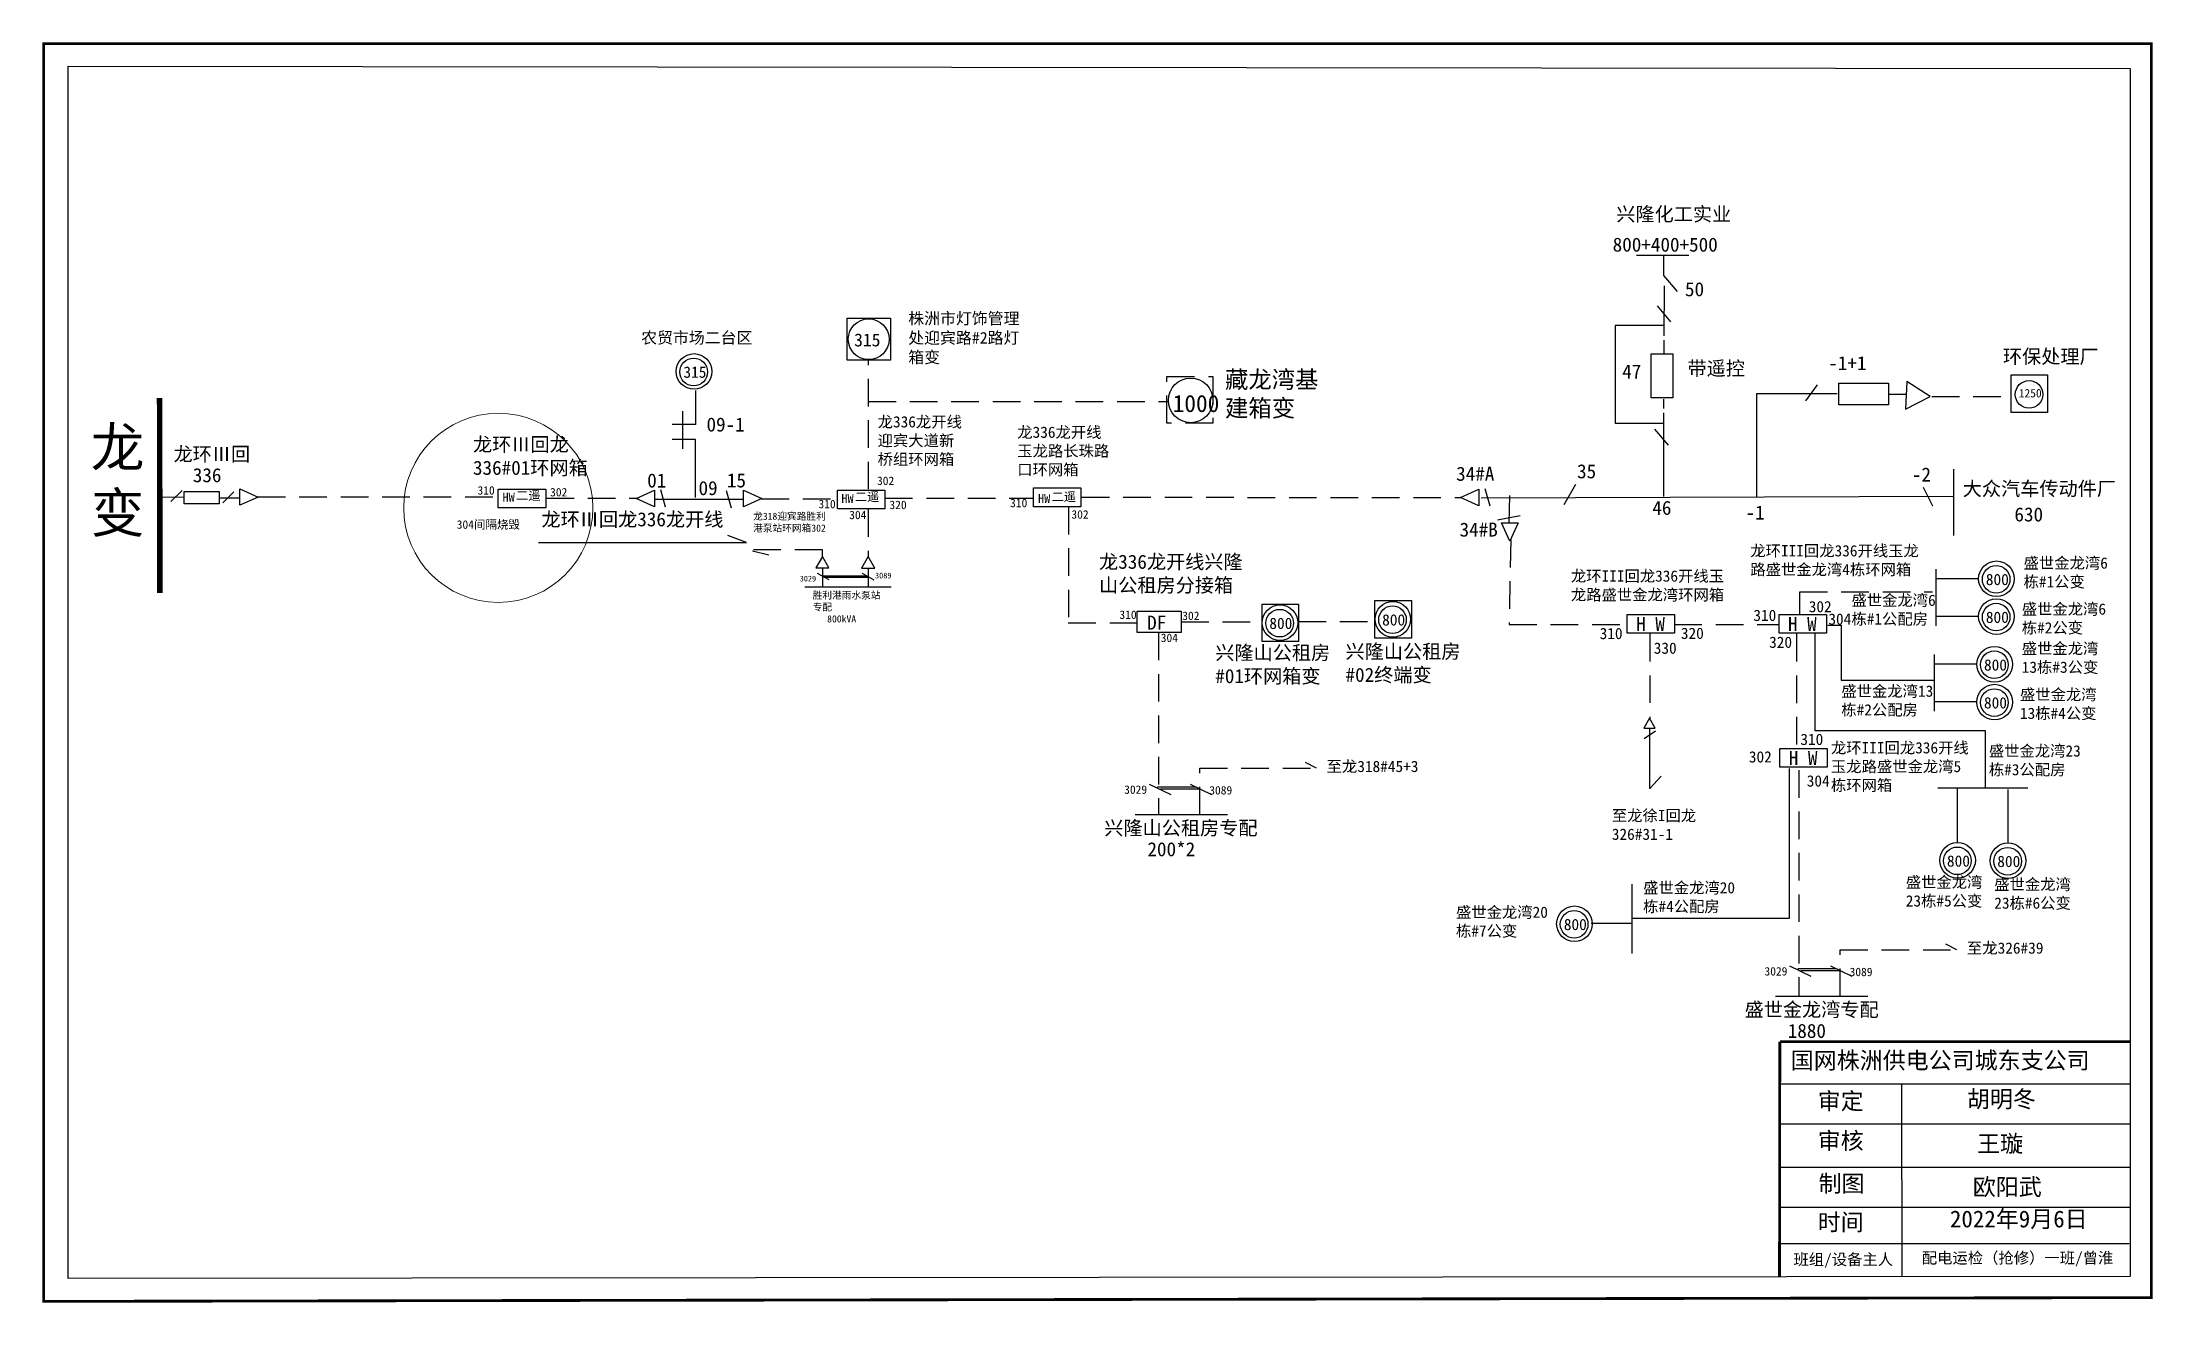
# Model space of a CAD drawing. Extents: x 512 to 888, y -4 to 221.
import ezdxf

# ---------------------------------------------------------------- set-up
doc = ezdxf.new("R2010")
doc.units = 0
doc.header["$LTSCALE"] = 0.774411
doc.linetypes.add('DASHED2', pattern=[9.525, 6.35, -3.175])
doc.layers.get('0').update_dxf_attribs({"linetype": 'CONTINUOUS'})
doc.styles.add('hztxt_txtstyle_0.00_0_0', font='', dxfattribs={"bigfont": 'hztxt.shx'})
doc.styles.add('hztxt_txtstyle_1.99_0_0', font='', dxfattribs={"height": 1.9941, "bigfont": 'hztxt.shx'})
doc.styles.get("Standard").update_dxf_attribs({"font": '', "height": 2.5})
doc.styles.add('字体', font='simkai_0.ttf', dxfattribs={"height": 2.5})
doc.styles.add('宋体_txtstyle_1.50_0_0', font='SIMSUN.TTC', dxfattribs={"height": 1.5})
doc.styles.add('宋体_txtstyle_200.00_0_0200', font='SIMSUN.TTC', dxfattribs={"height": 200})
doc.styles.add('宋体_txtstyle_3.00_0_0', font='SIMSUN.TTC', dxfattribs={"height": 3})
doc.styles.get('hztxt_txtstyle_0.00_0_0').set_extended_font_data('hztxt')
doc.styles.get('hztxt_txtstyle_1.99_0_0').set_extended_font_data('hztxt')
doc.styles.get('Standard').set_extended_font_data('SimSun')

msp = doc.modelspace()

# ---------------------------------------------------------------- linework, layer by layer
at = {"color": 0, "linetype": 'Continuous'}
for p, q in [((795.64, 182.7), (804.94, 182.7)), ((800.49, 179.07), (800.49, 182.7)), ((802.92, 176.24), (800.49, 179.07)), ((800.58, 168.35), (800.65, 177.26)), ((801.78, 170.84), (799.36, 173.67)), ((800.54, 170.19), (791.83, 170.19)), ((791.83, 170.19), (791.83, 152.79)), ((800.56, 165.11), (800.58, 167.56)), ((800.49, 155.43), (800.49, 157.06)), ((800.5, 139.75), (800.49, 154.64)), ((791.83, 152.79), (800.54, 152.79)), ((801.31, 148.88), (798.89, 151.7)), ((852.07, 144.57), (852.07, 132.79)), ((543.38, 139.5), (547.05, 139.5)), ((620.93, 139.26), (636.61, 139.26)), ((633.63, 140.79), (634.5, 137.71)), ((636.67, 140.85), (639.95, 139.36)), ((636.67, 137.89), (636.67, 140.85)), ((639.95, 139.36), (636.68, 137.9)), ((764.31, 139.56), (767.58, 141.02)), ((767.59, 138.07), (764.31, 139.56)), ((767.59, 141.03), (767.59, 138.07)), ((768, 139.5), (852.06, 139.8)), ((768.65, 141.16), (769.51, 138.08)), ((772.98, 134.91), (773.11, 139.9)), ((784.78, 141.87), (782.69, 138.26)), ((846.69, 141.42), (848.32, 138.09)), ((770.88, 135.57), (774.95, 136.36)), ((600.22, 131.56), (637.2, 131.56)), ((637.2, 131.56), (633.93, 132.77)), ((771.6, 135.04), (774.56, 135.04)), ((773.07, 131.77), (771.61, 135.03)), ((774.56, 135.04), (773.07, 131.77)), ((738.66, 91.37), (736.71, 92.35)), ((717.22, 87.96), (710.36, 87.96)), ((717.8, 87.59), (710.94, 87.59)), ((852.64, 59.03), (850.68, 60.01)), ((831.19, 55.62), (824.33, 55.62)), ((831.77, 55.25), (824.91, 55.25))]:
    msp.add_line(p, q, dxfattribs=at)
at = {"linetype": 'DASHED2'}
for p, q in [((658.93, 141.01), (658.93, 163.98)), ((658.93, 156.64), (712.37, 156.64)), ((848.19, 157.53), (862.17, 157.53)), ((550.25, 139.66), (592.94, 139.66)), ((601.62, 139.46), (617.95, 139.46)), ((638.31, 130.06), (641.2, 129.32)), ((824.72, 118.86), (824.72, 122.78)), ((824.72, 122.78), (848.34, 122.78)), ((797.99, 115.26), (797.99, 100.24)), ((799.01, 97.97), (796.98, 96.59)), ((798.03, 87.73), (800.03, 89.92))]:
    msp.add_line(p, q, dxfattribs=at)
for p, q in [((628.21, 152.57), (628.21, 158.63)), ((827.81, 159.61), (825.73, 156.79)), ((840.6, 157.98), (843.58, 157.98)), ((625.9, 148.2), (625.9, 154.92)), ((628.21, 152.57), (624, 152.57)), ((628.15, 149.91), (624, 149.91)), ((628.14, 139.55), (628.14, 149.86)), ((848.94, 126.81), (848.94, 116.73)), ((849.03, 125.15), (856.35, 125.15)), ((829.68, 116.83), (832.08, 116.83)), ((832.08, 116.83), (832.08, 107.02)), ((849.03, 118.42), (856.35, 118.42)), ((827.38, 115.26), (827.38, 98.06)), ((848.61, 111.59), (848.61, 101.5)), ((848.7, 109.93), (856.02, 109.93)), ((832.08, 107.02), (848.5, 107.02)), ((848.7, 103.2), (856.02, 103.2)), ((797.94, 98.44), (797.94, 87.7)), ((827.38, 98.06), (857.68, 98.06)), ((857.68, 98.06), (857.68, 88)), ((822.79, 91.29), (822.79, 64.61)), ((849.28, 87.85), (865.28, 87.85)), ((852.72, 87.73), (852.72, 78.17)), ((861.72, 87.57), (861.72, 78.01)), ((794.89, 58.38), (794.89, 70.68)), ((822.79, 64.61), (794.89, 64.61)), ((787.59, 63.77), (794.91, 63.77))]:
    msp.add_line(p, q)
at = {"linetype": 'ByBlock'}
for p, q in [((817.05, 139.7), (817.05, 158.08)), ((817.05, 158.08), (831.36, 158.08))]:
    msp.add_line(p, q, dxfattribs=at)
at = {"linetype": 'Continuous'}
for p, q in [((537.1, 139.55), (533.15, 139.6)), ((534.78, 138.83), (536.76, 140.81)), ((544.01, 138.59), (545.99, 140.57)), ((547.03, 141.12), (550.31, 139.64)), ((547.03, 138.17), (547.03, 141.12)), ((550.31, 139.64), (547.04, 138.18)), ((617.58, 139.39), (620.85, 140.85)), ((620.86, 137.91), (617.58, 139.39)), ((620.86, 140.86), (620.86, 137.91)), ((621.92, 140.99), (622.78, 137.91)), ((821.19, 35.15), (883.55, 35.15)), ((842.83, 35.14), (842.86, 0.79)), ((821.19, 28.04), (883.55, 28.04)), ((821.19, 20.29), (883.55, 20.29)), ((821.19, 13.19), (883.55, 13.19)), ((820.99, 6.72), (883.36, 6.72))]:
    msp.add_line(p, q, dxfattribs=at)
at = {"color": 0, "linetype": 'DASHED2'}
for p, q in [((639.88, 139.32), (653.39, 139.32)), ((661.88, 139.44), (688.11, 139.44)), ((696.91, 139.6), (764.31, 139.56)), ((694.52, 137.89), (694.52, 117.35)), ((773.25, 132.03), (772.98, 116.95)), ((706.79, 117.15), (694.46, 117.15)), ((714.6, 117.41), (729.02, 117.41)), ((735.49, 117.45), (749.13, 117.45)), ((772.98, 116.95), (793.98, 116.95)), ((802.37, 116.95), (821.01, 116.95)), ((710.54, 115.5), (710.54, 83.01)), ((824.15, 115.25), (824.15, 95.05)), ((717.92, 83.09), (717.92, 91.37)), ((717.92, 91.37), (738.66, 91.37)), ((824.51, 91.02), (824.51, 50.67)), ((831.89, 50.75), (831.89, 59.03)), ((831.89, 59.03), (852.64, 59.03))]:
    msp.add_line(p, q, dxfattribs=at)
at = {"color": 0}
for p, q in [((708.9, 88.5), (712.73, 86.68)), ((716.19, 88.5), (720.02, 86.68)), ((722.84, 83.06), (706.41, 83.06)), ((822.87, 56.16), (826.7, 54.34)), ((830.16, 56.16), (833.99, 54.34)), ((836.81, 50.72), (820.38, 50.72))]:
    msp.add_line(p, q, dxfattribs=at)
at = {"linetype": 'Continuous', "const_width": 0.5}
msp.add_lwpolyline([(512.12, 220.38), (887.29, 220.37), (887.29, -2.91), (512.12, -3.59)], close=True, dxfattribs=at)
at = {"linetype": 'Continuous'}
for points in [[(516.48, 216.33), (883.54, 215.94), (883.54, 0.84), (516.48, 0.46)], [(655.14, 171.48), (662.87, 171.48), (662.87, 164.01), (655.14, 164.01)], [(543.39, 138.41), (537.14, 138.41), (537.14, 140.63), (543.39, 140.63)]]:
    msp.add_lwpolyline(points, close=True, dxfattribs=at)
at = {"color": 0, "linetype": 'Continuous'}
for points in [[(798.27, 165.11), (802.09, 165.11), (802.09, 157.3), (798.27, 157.3)], [(862.32, 161.37), (868.81, 161.37), (868.81, 154.71), (862.32, 154.71)], [(593.05, 141.05), (601.5, 141.05), (601.5, 137.71), (593.05, 137.71)], [(653.42, 140.88), (661.87, 140.88), (661.87, 137.54), (653.42, 137.54)], [(688.31, 141.25), (696.76, 141.25), (696.76, 137.92), (688.31, 137.92)], [(729, 120.58), (735.49, 120.58), (735.49, 113.91), (729, 113.91)], [(749.09, 121.19), (755.57, 121.19), (755.57, 114.53), (749.09, 114.53)], [(706.79, 115.5), (706.79, 119.32), (714.6, 119.32), (714.6, 115.5)], [(793.98, 118.75), (802.43, 118.75), (802.43, 115.41), (793.98, 115.41)], [(821.01, 118.75), (829.46, 118.75), (829.46, 115.41), (821.01, 115.41)], [(821.14, 94.89), (829.59, 94.89), (829.59, 91.55), (821.14, 91.55)]]:
    msp.add_lwpolyline(points, close=True, dxfattribs=at)
at = {"linetype": 'Continuous'}
for points, const_width in [([(532.79, 122.56), (532.77, 157.3)], 1), ([(821.15, 42.65), (821.1, 0.77)], 0.5), ([(821.19, 42.65), (883.55, 42.65)], 0.5)]:
    msp.add_lwpolyline(points, dxfattribs=dict(at, const_width=const_width))
at = {"linetype": 'DASHED2'}
for points in [[(712.06, 161.09), (720.26, 161.09), (720.26, 152.8), (712.06, 152.8)], [(797.94, 100.26), (796.94, 98.5), (798.97, 98.51)]]:
    msp.add_lwpolyline(points, close=True, dxfattribs=at)
for points in [[(831.66, 159.91), (840.52, 159.91), (840.52, 156.05), (831.66, 156.05)], [(847.89, 157.53), (843.78, 160.2), (843.52, 155.31)]]:
    msp.add_lwpolyline(points, close=True)
at = {"color": 7, "linetype": 'DASHED2'}
for points in [[(658.89, 137.44), (658.89, 129.02)], [(650.74, 129.03), (650.74, 130.24), (638.14, 130.24)]]:
    msp.add_lwpolyline(points, dxfattribs=at)
at = {"color": 7, "linetype": 'Continuous'}
for points in [[(650.73, 129.06), (649.55, 127.02), (651.91, 127.02)], [(658.89, 129.02), (657.71, 126.99), (660.06, 126.99)]]:
    msp.add_lwpolyline(points, close=True, dxfattribs=at)
for points in [[(649.81, 126.07), (651.91, 124.93)], [(650.77, 125.62), (658.65, 125.62)], [(650.78, 126.98), (650.78, 123.58)], [(651.06, 125.39), (658.91, 125.39)], [(657.8, 126.06), (659.9, 124.92)], [(658.89, 126.99), (658.89, 123.59)], [(662.99, 123.59), (647.61, 123.59)]]:
    msp.add_lwpolyline(points, dxfattribs=at)
at = {"linetype": 'Continuous'}
msp.add_circle((658.98, 167.73), 3.63, dxfattribs=at)
at = {"color": 0, "linetype": 'Continuous'}
for centre, radius in [((627.89, 162), 3.17), ((627.83, 161.91), 2.46), ((865.52, 157.91), 2.46), ((859.71, 125.08), 3.17), ((859.66, 124.99), 2.46), ((732.18, 117.26), 3.17), ((752.27, 117.87), 3.17), ((752.21, 117.79), 2.46), ((859.71, 118.35), 3.17), ((859.66, 118.26), 2.46), ((732.13, 117.18), 2.46), ((859.38, 109.85), 3.17), ((859.33, 109.77), 2.46), ((859.38, 103.12), 3.17), ((859.33, 103.04), 2.46), ((852.79, 74.95), 3.17), ((852.74, 74.86), 2.46), ((861.76, 74.88), 3.17), ((861.7, 74.79), 2.46), ((784.6, 63.65), 3.17), ((784.54, 63.56), 2.46)]:
    msp.add_circle(centre, radius, dxfattribs=at)
msp.add_circle((716.29, 156.84), 3.97)
at = {"color": 12, "linetype": 'Continuous', "lineweight": 0, "ltscale": 0.879528, "true_color": 0xc00000}
msp.add_circle((593.05, 137.71), 16.84, dxfattribs=at)

# ---------------------------------------------------------------- texts
at = {"color": 0, "linetype": 'Continuous', "char_height": 2.5, "attachment_point": 1, "style": '字体'}
for s, insert, width in [('兴隆化工实业', (792.04, 191.27), 21.1253), ('带遥控', (804.72, 163.81), 11.6369), ('{\\fSimSun|b0|i0|c134|p2;龙}336{\\fSimSun|b0|i0|c134|p2;龙开线兴隆山公租房分接箱}', (699.98, 129.36), 28.3363), ('兴隆山公租房\\P#01环网箱变', (720.67, 113.17), 33.5656), ('兴隆山公租房\\P#02终端变', (743.85, 113.39), 33.5656), ('兴隆山公租房专配', (700.91, 81.96), 33.5656), ('200*2', (708.59, 78.17), 33.5656), ('盛世金龙湾专配', (814.88, 49.62), 33.5656), ('1880', (822.56, 45.83), 33.5656)]:
    msp.add_mtext(s, dxfattribs=dict(at, insert=insert, width=width))
at = {"color": 0, "linetype": 'Continuous', "attachment_point": 1}
for s, insert, char_height, width in [('800+400+500', (791.4, 185.83), 2.5, 5.6554), ('50', (804.27, 177.89), 2.5, 5.6554), ('环保处理厂', (860.86, 165.92), 2.5, 19.041), ('315', (626, 162.88), 2.006, 9.454), ('47', (793.1, 163.24), 2.5, 5.6554), ('-1+1', (829.78, 164.73), 2.5, 5.6554), ('1250', (863.68, 158.88), 1.5, 9.454), ('09-1', (630.11, 153.8), 2.5, 5.6554), ('15', (633.74, 143.85), 2.5, 5.6554), ('34#A', (763.54, 145.03), 2.5, 5.6554), ('35', (785.06, 145.47), 2.5, 5.6554), ('-2', (844.66, 144.89), 2.5, 5.6554), ('09', (628.69, 142.48), 2.5, 5.6554), ('46', (798.46, 138.96), 2.5, 5.6554), ('-1', (815.05, 138.12), 2.5, 5.6554), ('34#B', (764.15, 135.09), 2.5, 5.6554), ('龙环III回龙336开线玉龙路盛世金龙湾4栋环网箱', (815.9, 131.07), 2, 31.5031), ('盛世金龙湾6栋#1公变', (864.54, 128.89), 2, 15.9849), ('龙环III回龙336开线玉龙路盛世金龙湾环网箱', (783.96, 126.57), 2, 28.6166), ('800', (857.82, 125.96), 2.006, 9.454), ('302', (826.3, 121.12), 2, 5.6554), ('盛世金龙湾6栋#1公配房', (833.9, 122.26), 2, 15.9849), ('盛世金龙湾6栋#2公变', (864.22, 120.69), 2, 15.9849), ('310', (703.6, 119.43), 1.5, 5.6554), ('DF', (708.54, 118.52), 2.5, 5.6554), ('302', (714.79, 119.24), 1.5, 5.6554), ('800', (730.29, 118.15), 2.006, 9.454), ('800', (750.37, 118.76), 2.006, 9.454), ('310', (816.44, 119.57), 2, 5.6554), ('304', (829.79, 118.9), 2, 5.6554), ('800', (857.82, 119.23), 2.006, 9.454), ('304', (710.96, 115.32), 1.5, 5.6554), ('310', (789.08, 116.34), 2, 5.6554), ('330', (798.71, 113.73), 2, 5.6554), ('320', (803.54, 116.37), 2, 5.6554), ('320', (819.25, 114.78), 2, 5.6554), ('盛世金龙湾13栋#3公变', (864.21, 113.67), 2, 15.9849), ('800', (857.49, 110.74), 2.006, 9.454), ('盛世金龙湾13栋#2公配房', (832.1, 106.08), 2, 18.1897), ('盛世金龙湾13栋#4公变', (863.89, 105.46), 2, 15.9849), ('800', (857.49, 104), 2.006, 9.454), ('302', (815.64, 94.37), 2, 5.6554), ('310', (824.8, 97.49), 2, 5.6554), ('龙环III回龙336开线玉龙路盛世金龙湾5栋环网箱', (830.25, 95.99), 2, 24.6965), ('盛世金龙湾23栋#3公配房', (858.36, 95.43), 2, 18.1897), ('304', (825.94, 90.09), 2, 5.6554), ('800', (850.9, 75.83), 2.006, 9.454), ('800', (859.86, 75.76), 2.006, 9.454), ('盛世金龙湾20栋#4公配房', (796.82, 71.07), 2, 18.1897), ('盛世金龙湾23栋#5公变', (843.57, 72.06), 2, 14.6812), ('盛世金龙湾23栋#6公变', (859.32, 71.67), 2, 14.6812), ('盛世金龙湾20栋#7公变', (763.51, 66.71), 2, 18.1897), ('800', (782.7, 64.53), 2.006, 9.454)]:
    msp.add_mtext(s, dxfattribs=dict(at, insert=insert, char_height=char_height, width=width))
at = {"attachment_point": 1}
for s, insert, char_height, width, style in [('{\\fSimSun|b0|i0|c134|p2;株洲市灯饰管理处迎宾路#2路灯箱变}', (666.02, 172.48), 2.0734, 21.7802, '字体'), ('{\\fSimSun|b0|i0|c134|p2;农贸市场二台区}', (618.48, 169.04), 2.0734, 21.7802, '字体'), ('{\\fSimSun|b0|i0|c134|p2;龙318迎宾路胜利港泵站环网箱302}', (638.41, 136.85), 1.2653, 13.417, 'hztxt_txtstyle_1.99_0_0'), ('{\\fSimSun|b0|i0|c0|p2;3029}', (646.71, 125.62), 1.0179, 2.6683, 'hztxt_txtstyle_0.00_0_0'), ('{\\fSimSun|b0|i0|c134|p2;3089}', (660.11, 126.17), 1.0179, 2.6683, 'hztxt_txtstyle_0.00_0_0'), ('{\\fSimSun|b0|i0|c134|p2;胜利港雨水泵站专配 \\P   800kVA}', (649, 122.79), 1.2653, 12.1063, 'hztxt_txtstyle_1.99_0_0')]:
    msp.add_mtext(s, dxfattribs=dict(at, insert=insert, char_height=char_height, width=width, style=style))
for s, insert, char_height, width in [('315', (656.38, 168.76), 2.3, 4.8377), ('1000', (713.08, 157.82), 3.053, 6.907)]:
    msp.add_mtext(s, dxfattribs=dict(at, insert=insert, char_height=char_height, width=width))
at = {"linetype": 'Continuous', "attachment_point": 1}
for s, insert, char_height, width, style in [('藏龙湾基建箱变', (722.39, 162.09), 3.053, 17.6892, '字体'), ('{\\fSimSun|b0|i0|c134|p2;龙336龙开线迎宾大道新桥组环网箱}', (660.57, 154.03), 2, 15.7883, '字体'), ('{\\fSimSun|b0|i0|c134|p2;龙\\P变}', (520.51, 152), 7, 28.4432, '字体'), ('{\\fSimSun|b0|i0|c134|p2;龙环Ⅲ回龙336#01环网箱}', (588.54, 150.26), 2.5, 22.2841, '字体'), ('{\\fSimSun|b0|i0|c134|p2;龙336龙开线玉龙路长珠路口环网箱}', (685.42, 152.18), 2, 16.6379, '字体'), ('大众汽车传动件厂', (853.71, 142.38), 2.5, 33.5656, '字体'), ('{\\fSimSun|b0|i0|c134|p2;龙环Ⅲ回龙336龙开线}', (600.73, 136.92), 2.5, 33.8911, '字体'), ('国网株洲供电公司城东支公司', (823.1, 40.83), 3, 82.0179, '宋体_txtstyle_3.00_0_0'), ('审定', (827.89, 33.59), 3, 23.4615, '字体'), ('胡明冬', (854.45, 33.94), 3, 23.4615, '宋体_txtstyle_3.00_0_0'), ('审核', (827.89, 26.52), 3, 23.4615, '字体'), ('{\\fSimSun|b0|i0|c134|p2;王璇}', (856.27, 26), 3, 33.0539, '字体'), ('制图', (828.05, 18.9), 3, 23.4615, '字体'), ('欧阳武', (855.5, 18.3), 3, 53.16, '宋体_txtstyle_3.00_0_0'), ('时间', (827.89, 12.02), 3, 23.4615, '字体'), ('2022年9月6日', (851.43, 12.59), 3, 34.7235, '宋体_txtstyle_3.00_0_0')]:
    msp.add_mtext(s, dxfattribs=dict(at, insert=insert, char_height=char_height, width=width, style=style))
for s, insert, char_height, width in [('龙环Ⅲ回', (535.24, 148.53), 2.5, 14.3336), ('336', (538.67, 144.78), 2.5, 5.6554), ('01', (619.55, 143.83), 2.5, 5.6554), ('302', (660.46, 143.28), 1.5, 5.6554), ('310', (589.35, 141.57), 1.5, 5.6554), ('HW', (593.8, 140.4), 1.6, 5.6554), ('302', (602.27, 141.25), 1.5, 5.6554), ('310', (650.04, 139.14), 1.5, 5.6554), ('HW', (654.12, 140.2), 1.6, 5.6554), ('310', (684.14, 139.32), 1.5, 5.6554), ('HW', (689.12, 140.2), 1.6, 5.6554), ('304', (655.51, 137.2), 1.5, 5.6554), ('320', (662.67, 138.99), 1.5, 5.6554), ('302', (695.06, 137.29), 1.5, 5.6554), ('630', (862.91, 137.79), 2.5, 5.6554), ('H W', (795.59, 118.29), 2.5, 5.6554), ('H W', (822.61, 118.29), 2.5, 5.6554), ('H W', (822.75, 94.43), 2.5, 5.6554)]:
    msp.add_mtext(s, dxfattribs=dict(at, insert=insert, char_height=char_height, width=width))
at = {"color": 4, "linetype": 'Continuous', "char_height": 1.6, "width": 7.7631, "attachment_point": 1}
for insert in [(596.21, 140.71), (656.52, 140.51), (691.53, 140.51)]:
    msp.add_mtext('二遥', dxfattribs=dict(at, insert=insert))
at = {"color": 1, "linetype": 'Continuous', "lineweight": 0, "ltscale": 0.879528, "true_color": 0xff0000, "insert": (585.65, 135.49), "char_height": 1.5, "attachment_point": 1, "style": '宋体_txtstyle_1.50_0_0'}
msp.add_mtext('304间隔烧毁', dxfattribs=at)
at = {"color": 0, "attachment_point": 1}
for s, insert, char_height, width in [('至龙318#45+3', (740.49, 92.67), 2, 19.0324), ('3029', (704.45, 88.29), 1.5, 5.6554), ('3089', (719.6, 88.17), 1.5, 5.6554), ('至龙徐I回龙326#31-1', (791.25, 83.93), 2, 19.0324), ('至龙326#39', (854.46, 60.33), 2, 19.0324), ('3029', (818.42, 55.94), 1.5, 5.6554), ('3089', (833.57, 55.83), 1.5, 5.6554)]:
    msp.add_mtext(s, dxfattribs=dict(at, insert=insert, char_height=char_height, width=width))
at = {"color": 7, "linetype": 'Continuous', "lineweight": 0, "ltscale": 0.502452, "char_height": 2, "attachment_point": 1, "style": '宋体_txtstyle_200.00_0_0200'}
for s, insert in [('班组/设备主人', (823.58, 4.89)), ('配电运检（抢修）一班/曾淮', (846.42, 5.16))]:
    msp.add_mtext(s, dxfattribs=dict(at, insert=insert))

doc.saveas('drawing.dxf')
